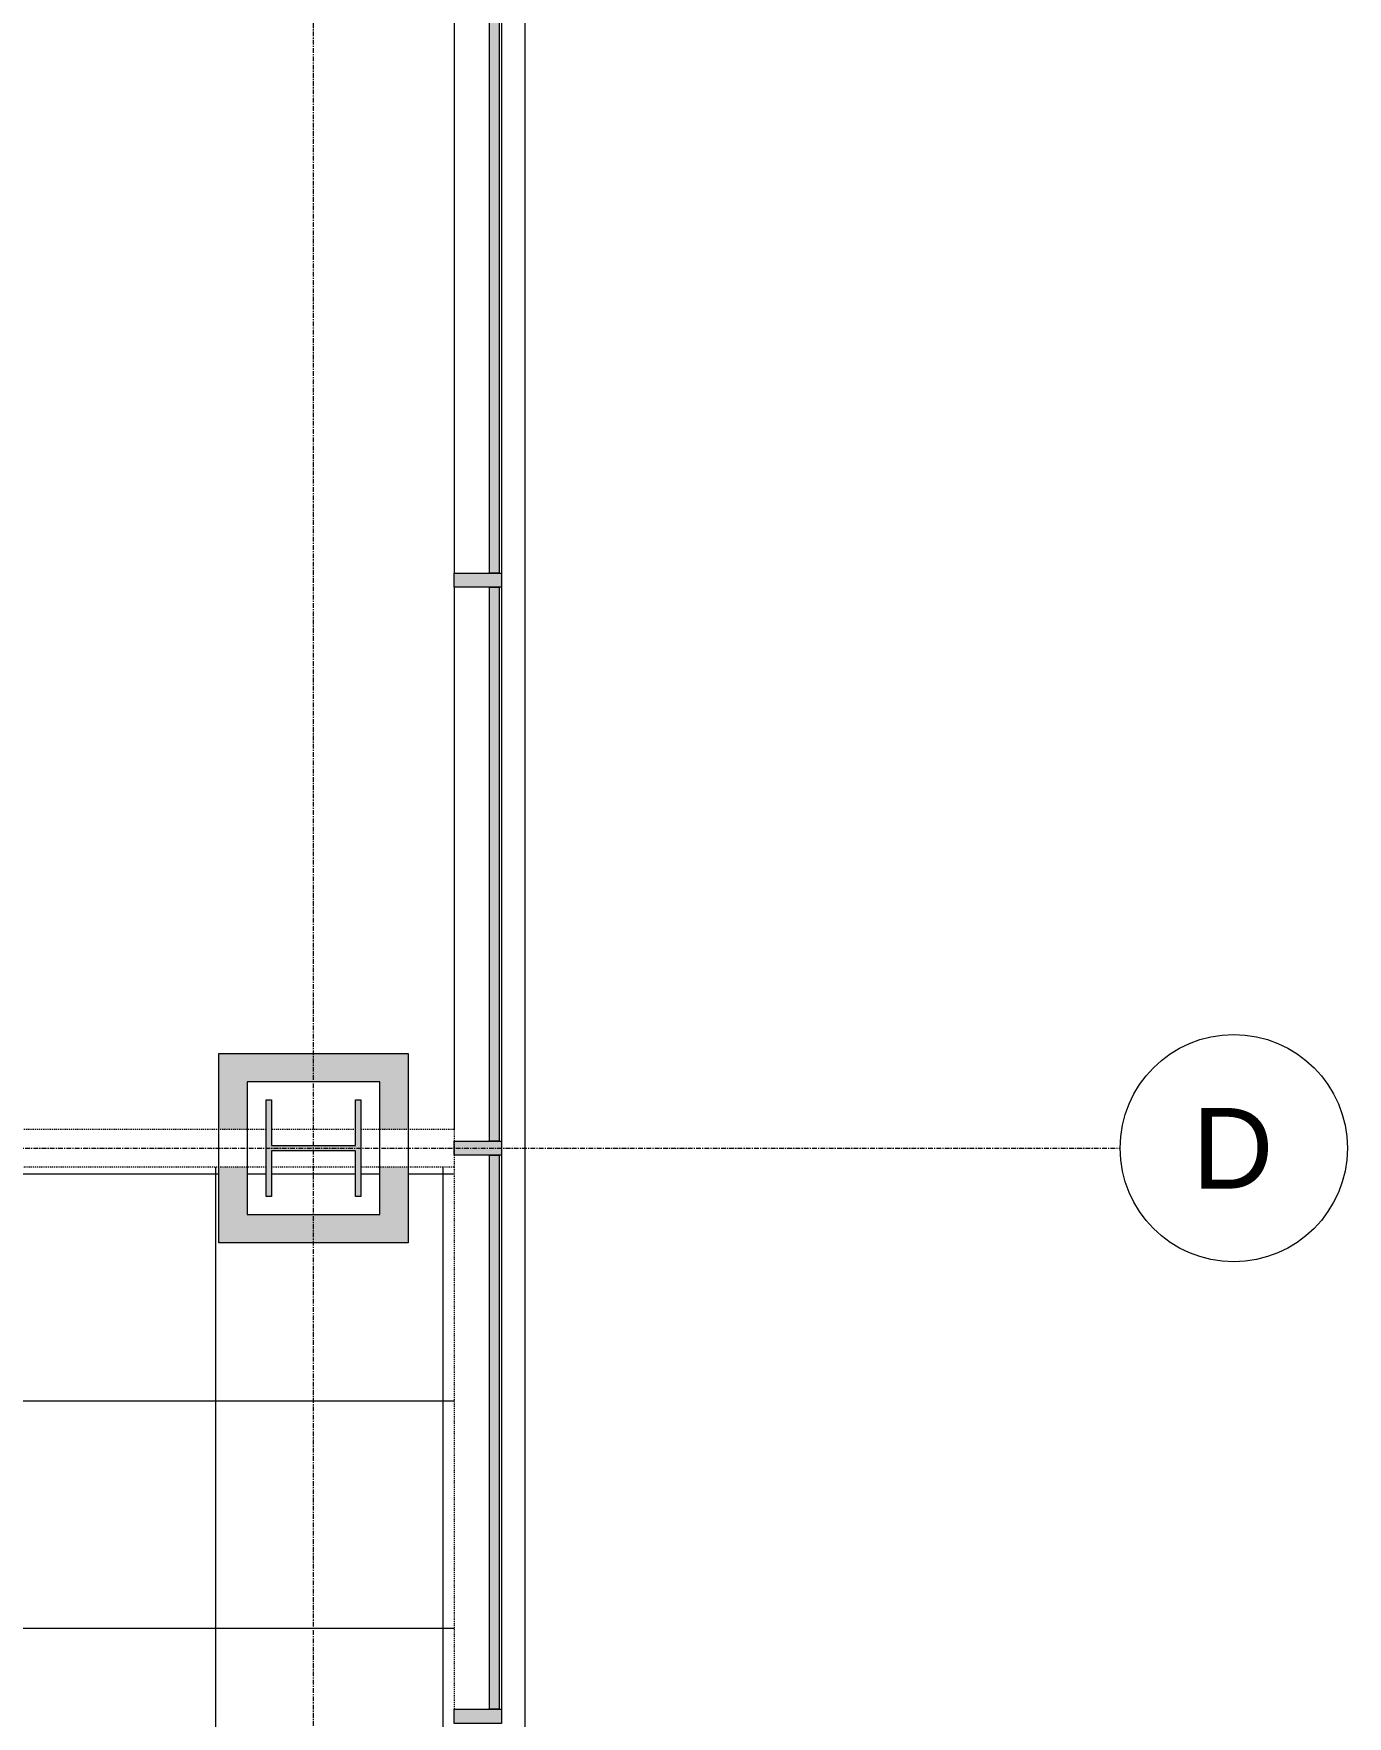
# Model space of a CAD drawing. Header units: inches. Extents: x -1263 to 2214, y -160 to 2229.
# Drawn here: x 1365.7 to 1504.4, y 1190.1 to 1367.9 of the extents above; entities that cross this region are included whole.
import ezdxf

# ---------------------------------------------------------------- set-up
doc = ezdxf.new("R2010")
doc.units = ezdxf.units.IN
doc.header["$MEASUREMENT"] = 0
doc.linetypes.add('Demolished', pattern=[0.1875, 0.125, -0.0625])
doc.linetypes.add('Grid Line 1_2_', pattern=[0.875, 0.5, -0.125, 0.125, -0.125])
for name, color, linetype, lineweight in [('A-CLNG', 13, 'Continuous', 13), ('A-CLNG-PATT', 13, 'Continuous', 13), ('A-GLAZ-CURT', 52, 'Demolished', 9), ('A-GLAZ-CWMG', 51, 'Continuous', 13), ('A-WALL', 113, 'Demolished', 9), ('A-WALL-PATT', 111, 'Continuous', 13), ('I-WALL', 2, 'Continuous', 13), ('S-COLS', 52, 'Continuous', 13), ('S-GRID', 1, 'Continuous', 9), ('S-GRID-IDEN', 1, 'Continuous', 9)]:
    doc.layers.add(name, color=color, linetype=linetype, lineweight=lineweight)
doc.styles.add('Swis721 Lt BT', font='swissl.ttf', dxfattribs={"height": 8.514638})

# ---------------------------------------------------------------- blocks, each defined once
blk = doc.blocks.new('HP-Bearing Pile-Column - HP10X57-4885479-6TH FLOOR RCP DEMO')
at = {"layer": 'S-COLS', "lineweight": 9}
blk.add_hatch(color=7, dxfattribs=at).paths.add_polyline_path([(-5.1, -4.435), (-5.1, -5), (5.1, -5), (5.1, -4.435), (0.2825, -4.435), (0.2825, 4.435), (5.1, 4.435), (5.1, 5), (-5.1, 5), (-5.1, 4.435), (-0.2825, 4.435), (-0.2825, -4.435), (-4.4727, -4.435)], flags=0)
at = {"layer": 'S-COLS', "color": 8, "lineweight": 20}
for p, q in [((-5.1, 5), (5.1, 5)), ((-5.1, 4.435), (-5.1, 5)), ((-0.2825, 4.435), (-5.1, 4.435)), ((-0.2825, -4.435), (-0.2825, 4.435)), ((5.1, 4.435), (0.2825, 4.435)), ((0.2825, 4.435), (0.2825, -4.435)), ((5.1, 5), (5.1, 4.435)), ((-5.1, -5), (-5.1, -4.435)), ((-5.1, -4.435), (-0.2825, -4.435)), ((5.1, -5), (-5.1, -5)), ((0.2825, -4.435), (5.1, -4.435)), ((5.1, -4.435), (5.1, -5))]:
    blk.add_line(p, q, dxfattribs=at)
blk = doc.blocks.new('System Panel - Glazed-5268106-6TH FLOOR RCP DEMO')
at = {"layer": 'A-GLAZ-CURT', "linetype": 'Continuous'}
blk.add_hatch(color=7, dxfattribs=at).paths.add_polyline_path([(29.26, 1.75), (-29.26, 1.75), (-29.26, 0.75), (29.26, 0.75)], flags=0)
at = {"layer": 'A-GLAZ-CURT', "color": 8, "linetype": 'Continuous', "lineweight": 20}
for p, q in [((-29.26, 0.75), (-29.26, 1.75)), ((-29.26, 1.75), (29.26, 1.75)), ((29.26, 0.75), (-29.26, 0.75)), ((29.26, 1.75), (29.26, 0.75))]:
    blk.add_line(p, q, dxfattribs=at)
blk = doc.blocks.new('System Panel - Glazed-4980337-6TH FLOOR RCP DEMO')
at = {"layer": 'A-GLAZ-CURT', "linetype": 'Continuous'}
blk.add_hatch(color=7, dxfattribs=at).paths.add_polyline_path([(29.25, 1.75), (-29.25, 1.75), (-29.25, 0.75), (29.25, 0.75)], flags=0)
at = {"layer": 'A-GLAZ-CURT', "color": 8, "linetype": 'Continuous', "lineweight": 20}
for p, q in [((-29.25, 0.75), (-29.25, 1.75)), ((-29.25, 1.75), (29.25, 1.75)), ((29.25, 0.75), (-29.25, 0.75)), ((29.25, 1.75), (29.25, 0.75))]:
    blk.add_line(p, q, dxfattribs=at)
blk = doc.blocks.new('Rectangular Mullion - 1_5_ x 2_5_ rectangular-V3-6TH FLOOR RCP DEMO')
at = {"layer": 'A-GLAZ-CWMG', "lineweight": 9}
for p, q in [((-358.12, 725.26), (-416.62, 725.26)), ((-358.12, 720.26), (-416.62, 720.26))]:
    blk.add_line(p, q, dxfattribs=at)
blk = doc.blocks.new('Rectangular Mullion - 1_5_ x 2_5_ rectangular-V19-6TH FLOOR RCP DEMO')
at = {"layer": 'A-GLAZ-CWMG', "lineweight": 9}
for p, q in [((1410.1, 1309.4), (1410.1, 1252.15)), ((1415.1, 1309.4), (1415.1, 1250.9))]:
    blk.add_line(p, q, dxfattribs=at)
blk = doc.blocks.new('Rectangular Mullion - 1_5_ x 2_5_ rectangular-4911842-6TH FLOOR RCP DEMO')
at = {"layer": 'A-GLAZ-CWMG', "lineweight": 9}
for p, q in [((1413.85, 1249.4), (1410.1, 1249.4)), ((1415.1, 1249.4), (1414.85, 1249.4)), ((1415.1, 1249.4), (1415.1, 1190.87))]:
    blk.add_line(p, q, dxfattribs=at)
blk = doc.blocks.new('Rectangular Mullion - 1_5_ x 2_5_ rectangular-4980335-6TH FLOOR RCP DEMO')
at = {"layer": 'A-GLAZ-CWMG', "lineweight": 9}
blk.add_hatch(color=7, dxfattribs=at).paths.add_polyline_path([(0.75, -1.75), (0.75, -2), (-0.75, -2), (-0.75, 3), (0.75, 3), (0.75, -0.75)], flags=0)
at = {"layer": 'A-GLAZ-CWMG', "color": 8, "lineweight": 20}
for p, q in [((0.75, 3), (-0.75, 3)), ((-0.75, 3), (-0.75, -2)), ((0.75, -2), (0.75, 3)), ((-0.75, -2), (0.75, -2))]:
    blk.add_line(p, q, dxfattribs=at)
blk = doc.blocks.new('Grid - Grid Head - Circle-50561-6TH FLOOR RCP DEMO')
at = {"layer": 'S-GRID-IDEN'}
blk.add_circle((0, 0), 0.125, dxfattribs=at)

msp = doc.modelspace()

# ---------------------------------------------------------------- hatches: boundary and pattern name
at = {"layer": 'A-CLNG-PATT', "linetype": 'Demolished'}
h = msp.add_hatch(dxfattribs=at)
h.set_pattern_fill('FP_6', color=55, style=0, pattern_type=2)
h.set_pattern_definition([(180, (136.926, 1439.436), (3e-15, 24), []), (90, (136.926, 1439.436), (24, -1e-15), [])])
h.paths.add_polyline_path([(1405.26, 965.1), (1410.1, 965.1), (1410.1, 1248.15), (1405.26, 1248.15), (1405.26, 1240.15), (1385.26, 1240.15), (1385.26, 1248.15), (1254.81, 1248.15), (1242.93, 1227.57), (1242.93, 1037.1), (1271.31, 1037.1), (1271.31, 969.1), (1385.26, 969.1), (1385.26, 984.1), (1405.26, 984.1), (1405.26, 966.9)], flags=0)
h.paths.add_polyline_path([(1400.26, 967.1), (1402.26, 967.1), (1402.26, 981.1), (1388.26, 981.1), (1388.26, 967.1), (1399.7, 967.1)], flags=0)
h.paths.add_polyline_path([(1400.26, 969), (1399.7, 969), (1399.7, 973.81), (1390.83, 973.81), (1390.83, 969), (1390.26, 969), (1390.26, 979.2), (1390.83, 979.2), (1390.83, 974.38), (1399.7, 974.38), (1399.7, 979.2), (1400.26, 979.2), (1400.26, 969.1)], flags=0)
h.paths.add_polyline_path([(1360.93, 983.44), (1312.93, 983.44), (1312.93, 1007.44), (1360.93, 1007.44)], flags=0)
h.paths.add_polyline_path([(1360.93, 1055.44), (1312.93, 1055.44), (1312.93, 1079.44), (1360.93, 1079.44), (1360.93, 1070.81)], flags=0)
h.paths.add_polyline_path([(1360.8, 1127.56), (1312.8, 1127.56), (1312.8, 1151.56), (1360.8, 1151.56)], flags=0)
h.paths.add_polyline_path([(1360.93, 1199.44), (1312.93, 1199.44), (1312.93, 1223.44), (1360.93, 1223.44)], flags=0)
h.paths.add_polyline_path([(1390.44, 1243.15), (1402.26, 1243.15), (1402.26, 1248.15), (1400.26, 1248.15), (1400.26, 1245.05), (1399.7, 1245.05), (1399.7, 1248.15), (1390.83, 1248.15), (1390.83, 1245.05), (1390.26, 1245.05), (1390.26, 1248.15), (1388.26, 1248.15), (1388.26, 1243.15), (1390.26, 1243.15)], flags=0)
at = {"layer": 'A-WALL-PATT', "lineweight": 9}
h = msp.add_hatch(color=7, dxfattribs=at)
h.paths.add_polyline_path([(1385.26, 1240.15), (1388.26, 1240.15), (1388.26, 1248.15), (1385.26, 1248.15), (1385.26, 1241.84)], flags=0)
h.paths.add_polyline_path([(1388.26, 1252.15), (1388.26, 1260.15), (1385.26, 1260.15), (1385.26, 1252.15), (1387.38, 1252.15)], flags=0)
for points in [[(1403.53, 1257.15), (1405.26, 1257.15), (1405.26, 1260.15), (1388.26, 1260.15), (1388.26, 1257.15), (1402.26, 1257.15)], [(1402.26, 1240.15), (1402.26, 1243.15), (1388.26, 1243.15), (1388.26, 1240.15), (1402.03, 1240.15)]]:
    msp.add_hatch(color=7, dxfattribs=at).paths.add_polyline_path(points, flags=0)
h = msp.add_hatch(color=7, dxfattribs=at)
h.paths.add_polyline_path([(1402.26, 1240.15), (1405.26, 1240.15), (1405.26, 1248.15), (1402.26, 1248.15), (1402.26, 1240.39)], flags=0)
h.paths.add_polyline_path([(1405.26, 1252.15), (1405.26, 1257.15), (1402.26, 1257.15), (1402.26, 1252.15), (1404.19, 1252.15)], flags=0)

# ---------------------------------------------------------------- linework, layer by layer
at = {"layer": 'A-CLNG', "color": 7, "linetype": 'Demolished', "lineweight": 9}
msp.add_line((1410.1, 1248.15), (1410.1, 1190.87), dxfattribs=at)
at = {"layer": 'A-WALL', "linetype": 'Continuous'}
msp.add_line((1417.6, 717.76), (1417.6, 2142.61), dxfattribs=at)
at = {"layer": 'A-WALL', "color": 250, "lineweight": 20}
for p, q in [((1271.31, 1252.15), (1390.26, 1252.15)), ((1390.83, 1252.15), (1399.7, 1252.15)), ((1400.26, 1252.15), (1410.1, 1252.15)), ((1410.1, 1252.15), (1410.1, 1248.15)), ((1390.26, 1248.15), (1254.81, 1248.15)), ((1399.7, 1248.15), (1390.83, 1248.15)), ((1410.1, 1248.15), (1400.26, 1248.15))]:
    msp.add_line(p, q, dxfattribs=at)
at = {"layer": 'I-WALL', "color": 8, "lineweight": 20}
for p, q in [((1385.26, 1240.15), (1385.26, 1260.15)), ((1385.26, 1260.15), (1405.26, 1260.15)), ((1405.26, 1260.15), (1405.26, 1240.15)), ((1388.26, 1257.15), (1388.26, 1243.15)), ((1402.26, 1257.15), (1388.26, 1257.15)), ((1402.26, 1243.15), (1402.26, 1257.15)), ((1388.26, 1243.15), (1402.26, 1243.15)), ((1405.26, 1240.15), (1385.26, 1240.15))]:
    msp.add_line(p, q, dxfattribs=at)
at = {"layer": 'S-GRID', "linetype": 'Grid Line 1_2_'}
for p, q in [((1395.26, 640.48), (1395.26, 2204.87)), ((-1262.83, 1250.15), (1480.44, 1250.15))]:
    msp.add_line(p, q, dxfattribs=at)

# ---------------------------------------------------------------- block references
at = {"layer": 'A-GLAZ-CURT', "linetype": 'Continuous', "rotation": 269.9999999999999}
for name, p in [('System Panel - Glazed-4980337-6TH FLOOR RCP DEMO', (1413.1, 1340.15)), ('System Panel - Glazed-4980337-6TH FLOOR RCP DEMO', (1413.1, 1280.15)), ('System Panel - Glazed-5268106-6TH FLOOR RCP DEMO', (1413.1, 1220.14))]:
    msp.add_blockref(name, p, dxfattribs=at)
at = {"layer": 'A-GLAZ-CWMG', "lineweight": 9, "rotation": 90}
msp.add_blockref('Rectangular Mullion - 1_5_ x 2_5_ rectangular-V3-6TH FLOOR RCP DEMO', (2135.37, 1727.53), dxfattribs=at)
at = {"layer": 'A-GLAZ-CWMG', "lineweight": 9, "extrusion": (0, 0, -1), "rotation": 270.0000000000001}
for p in [(-1413.1, 1310.15), (-1413.1, 1250.15), (-1413.1, 1190.12)]:
    msp.add_blockref('Rectangular Mullion - 1_5_ x 2_5_ rectangular-4980335-6TH FLOOR RCP DEMO', p, dxfattribs=at)
at = {"layer": 'A-GLAZ-CWMG', "lineweight": 9}
for name in ['Rectangular Mullion - 1_5_ x 2_5_ rectangular-V19-6TH FLOOR RCP DEMO', 'Rectangular Mullion - 1_5_ x 2_5_ rectangular-4911842-6TH FLOOR RCP DEMO']:
    msp.add_blockref(name, (0, 0), dxfattribs=at)
at = {"layer": 'S-COLS', "lineweight": 9, "rotation": 89.99999999999991}
msp.add_blockref('HP-Bearing Pile-Column - HP10X57-4885479-6TH FLOOR RCP DEMO', (1395.26, 1250.15), dxfattribs=at)
at = {"layer": 'S-GRID-IDEN', "xscale": 95.99999999999994, "yscale": 95.99999999999994, "zscale": 95.99999999999994, "rotation": 269.9999999999995}
msp.add_blockref('Grid - Grid Head - Circle-50561-6TH FLOOR RCP DEMO', (1492.44, 1250.15), dxfattribs=at)

# ---------------------------------------------------------------- next in the draw order: texts
at = {"layer": 'S-GRID-IDEN', "insert": (1492.34, 1254.39), "char_height": 8.51, "width": 9.936, "attachment_point": 2, "line_spacing_factor": 1.00667, "style": 'Swis721 Lt BT', "bg_fill": 3, "box_fill_scale": 1.25, "bg_fill_color": 0, "bg_fill_transparency": 0}
msp.add_mtext('D', dxfattribs=at)

doc.saveas('drawing.dxf')
